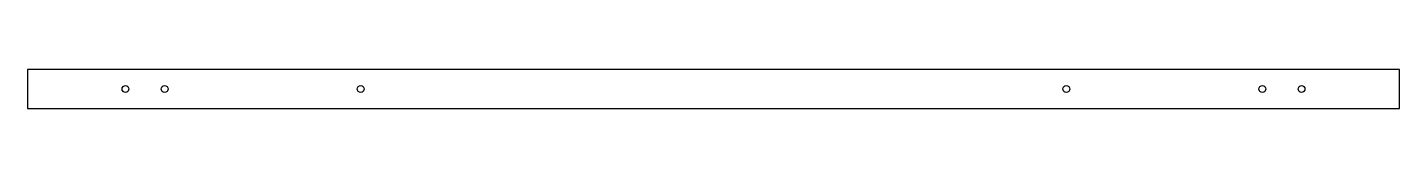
# Model space of a CAD drawing. Header units: millimetres. Extents: x -290 to 410, y 0 to 20.
import ezdxf

# ---------------------------------------------------------------- set-up
doc = ezdxf.new("R2010")
doc.units = ezdxf.units.MM

msp = doc.modelspace()

# ---------------------------------------------------------------- linework, layer by layer
at = {"color": 7, "linetype": 'Continuous', "lineweight": 25}
for p, q in [((-290, 20), (-290, 0)), ((410, 20), (-290, 20)), ((410, 0), (410, 20)), ((-290, 0), (410, 0))]:
    msp.add_line(p, q, dxfattribs=at)
for centre in [(-240, 10), (-220, 10), (-120, 10), (240, 10), (340, 10), (360, 10)]:
    msp.add_circle(centre, 1.75, dxfattribs=at)

doc.saveas('drawing.dxf')
